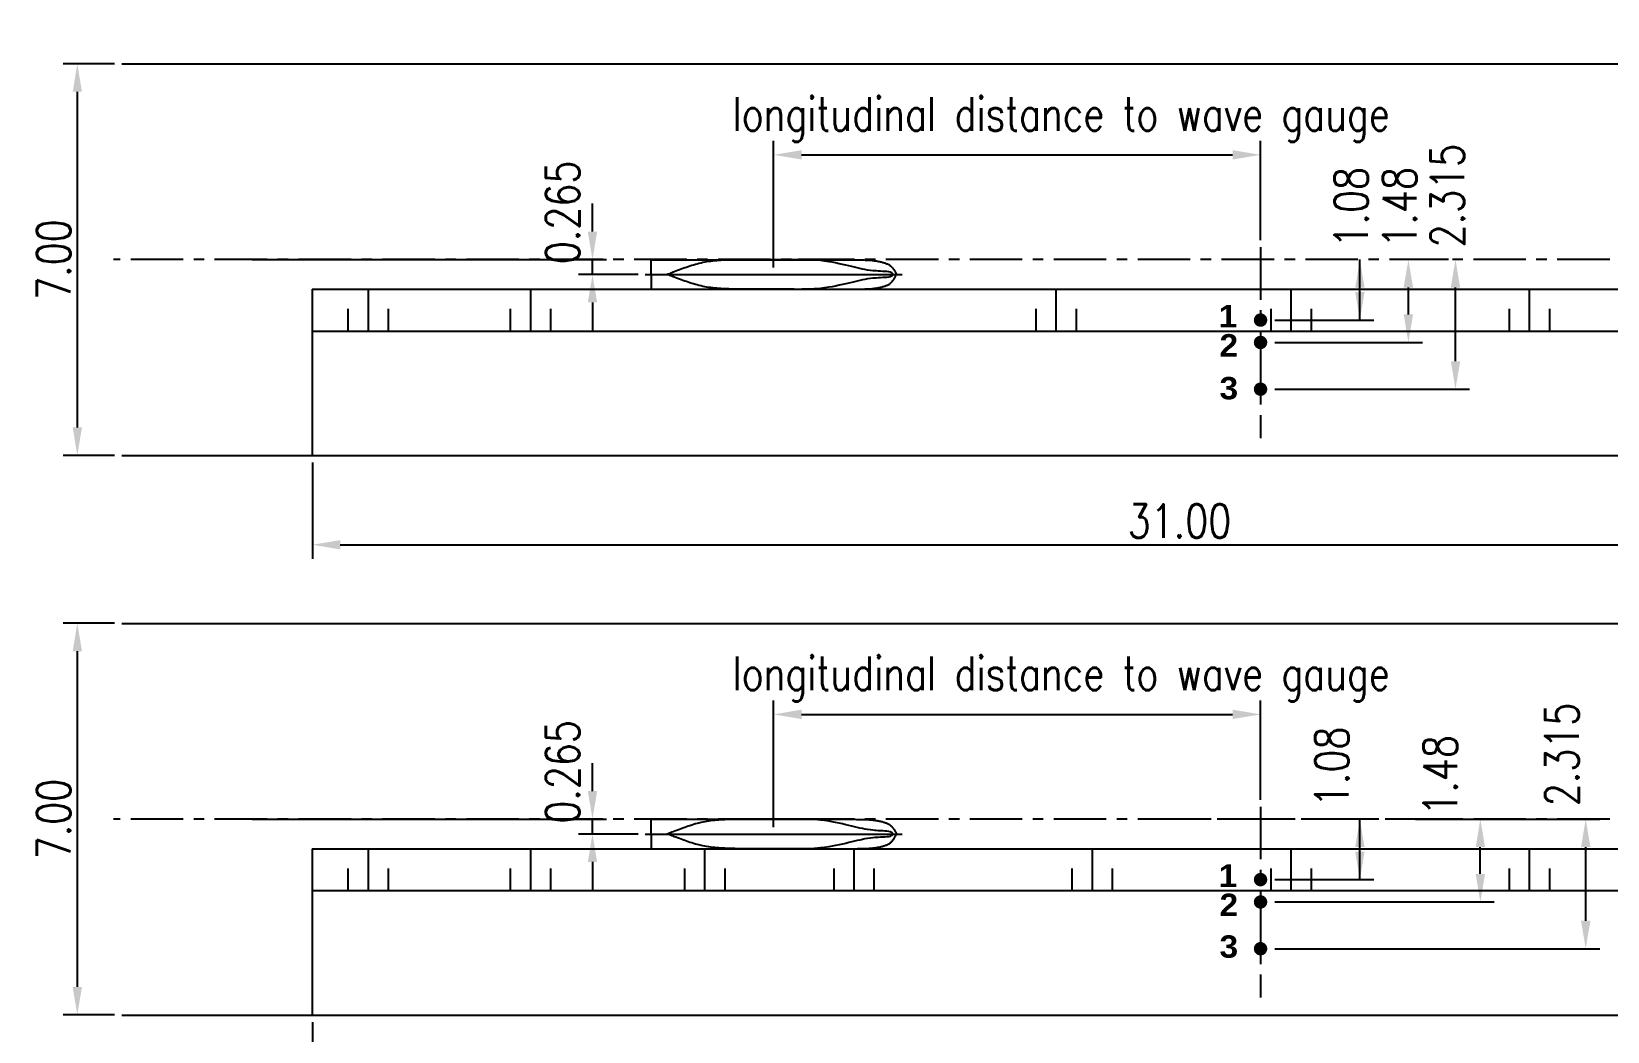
# Model space of a CAD drawing. Header units: feet. Extents: x -2770 to 993, y -1321 to 1674.
# Drawn here: x -1824 to -415, y -743 to 150 of the extents above; entities that cross this region are included whole.
import ezdxf

# ---------------------------------------------------------------- set-up
doc = ezdxf.new("R2010")
doc.units = ezdxf.units.FT
doc.header["$LTSCALE"] = 37.5
doc.header["$MEASUREMENT"] = 0
doc.header["$PDMODE"] = 1
doc.linetypes.add('CENTER', pattern=[2, 1.25, -0.25, 0.25, -0.25])
doc.layers.get('Defpoints').update_dxf_attribs({"linetype": 'CONTINUOUS'})
for name, color, linetype in [('18VL', 1, 'CONTINUOUS'), ('25AS', 6, 'CENTER'), ('35VL', 8, 'CONTINUOUS'), ('ARSEER', 2, 'CONTINUOUS'), ('Center', 7, 'CONTINUOUS'), ('golvenmeters', 82, 'CONTINUOUS'), ('Knuckle_lines', 7, 'CONTINUOUS'), ('MAAT', 6, 'CONTINUOUS'), ('TEXT25', 6, 'CONTINUOUS'), ('waterlines', 7, 'CONTINUOUS')]:
    doc.layers.add(name, color=color, linetype=linetype)
doc.styles.add('ROMANS', font='romans', dxfattribs={"width": 0.8})
doc.styles.add('SANSSERIFBOLD', font='sasb____.pfb', dxfattribs={"width": 1.07, "height": 2.2})
doc.dimstyles.get("Standard").update_dxf_attribs({"dimtxt": 3, "dimasz": 2.5, "dimexe": 1.25, "dimexo": 0.625, "dimtad": 1, "dimdec": 4, "dimdsep": 46, "dimtxsty": 'ROMANS', "dimcen": 2.5, "dimclrd": 6, "dimclre": 6, "dimclrt": 8, "dimadec": 0, "dimazin": 0, "dimtfac": 0.833333, "dimtdec": 4, "dimtmove": 2, "dimatfit": 3, "dimfxl": 0, "dimtolj": 1, "dimtzin": 0, "dimarcsym": 0})

# ---------------------------------------------------------------- blocks, each defined once
blk = doc.blocks.new('*D47')
at = {"layer": 'Defpoints', "color": 0}
for p in [(-1743, 121.6), (-1782.7, -228.4), (-1743, -228.4)]:
    blk.add_point(p, dxfattribs=at)
at = {"layer": 'MAAT', "color": 6, "lineweight": -2}
for p, q in [((-1749.3, 121.6), (-1795.2, 121.6)), ((-1782.7, 96.6), (-1782.7, -203.4)), ((-1749.3, -228.4), (-1795.2, -228.4))]:
    blk.add_line(p, q, dxfattribs=at)
at = {"layer": 'MAAT', "color": 6}
for points in [[(-1786.8, 96.6), (-1778.5, 96.6), (-1782.7, 121.6)], [(-1786.8, -203.4), (-1778.5, -203.4), (-1782.7, -228.4)]]:
    blk.add_solid(points, dxfattribs=at)
at = {"layer": 'MAAT', "color": 8, "insert": (-1803.9, -53.4), "char_height": 30, "attachment_point": 5, "rotation": 90, "style": 'ROMANS'}
blk.add_mtext('\\A1;7.00', dxfattribs=at)
blk = doc.blocks.new('*D48')
at = {"layer": 'Defpoints', "color": 0}
for p in [(-22.6, -140.1), (-1572.6, -228.4), (-22.6, -308.2)]:
    blk.add_point(p, dxfattribs=at)
at = {"layer": 'MAAT', "color": 6, "lineweight": -2}
for p, q in [((-22.6, -146.4), (-22.6, -320.7)), ((-1572.6, -234.7), (-1572.6, -320.7)), ((-1547.6, -308.2), (-47.6, -308.2))]:
    blk.add_line(p, q, dxfattribs=at)
at = {"layer": 'MAAT', "color": 6}
for points in [[(-1547.6, -304.1), (-1547.6, -312.4), (-1572.6, -308.2)], [(-47.6, -304.1), (-47.6, -312.4), (-22.6, -308.2)]]:
    blk.add_solid(points, dxfattribs=at)
at = {"layer": 'MAAT', "color": 8, "insert": (-797.6, -287), "char_height": 30, "attachment_point": 5, "style": 'ROMANS'}
blk.add_mtext('\\A1;31.00', dxfattribs=at)
blk = doc.blocks.new('*D49')
at = {"layer": 'Defpoints', "color": 0}
for p in [(-1632.7, -53.4), (-1322.2, -53.4), (-1275.3, -66.7)]:
    blk.add_point(p, dxfattribs=at)
at = {"layer": 'MAAT', "color": 6, "lineweight": -2}
for p, q in [((-1322.2, -28.4), (-1322.2, -3.4)), ((-1626.4, -53.4), (-1309.7, -53.4)), ((-1322.2, -66.7), (-1322.2, -53.4)), ((-1281.5, -66.7), (-1334.7, -66.7)), ((-1322.2, -91.7), (-1322.2, -116.7))]:
    blk.add_line(p, q, dxfattribs=at)
at = {"layer": 'MAAT', "color": 6}
for points in [[(-1326.4, -28.4), (-1318.1, -28.4), (-1322.2, -53.4)], [(-1326.4, -91.7), (-1318.1, -91.7), (-1322.2, -66.7)]]:
    blk.add_solid(points, dxfattribs=at)
at = {"layer": 'MAAT', "color": 8, "insert": (-1348.9, -11.2), "char_height": 30, "attachment_point": 5, "rotation": 90, "style": 'ROMANS'}
blk.add_mtext('\\A1;0.265', dxfattribs=at)
blk = doc.blocks.new('*D50')
at = {"layer": 'Defpoints', "color": 0}
for p in [(-593, -53.4), (-593, -53.4), (-718.7, -127.4)]:
    blk.add_point(p, dxfattribs=at)
at = {"layer": 'MAAT', "color": 6, "lineweight": -2}
for p, q in [((-599.2, -53.4), (-605.5, -53.4)), ((-593, -102.4), (-593, -78.4)), ((-712.4, -127.4), (-580.5, -127.4))]:
    blk.add_line(p, q, dxfattribs=at)
at = {"layer": 'MAAT', "color": 6}
for points in [[(-597.2, -78.4), (-588.8, -78.4), (-593, -53.4)], [(-597.2, -102.4), (-588.8, -102.4), (-593, -127.4)]]:
    blk.add_solid(points, dxfattribs=at)
at = {"layer": 'MAAT', "color": 8, "insert": (-600.8, -6.7), "char_height": 30, "attachment_point": 5, "rotation": 90, "style": 'ROMANS'}
blk.add_mtext('\\A1;1.48', dxfattribs=at)
blk = doc.blocks.new('*D51')
at = {"layer": 'Defpoints', "color": 0}
for p in [(-550.9, -53.4), (-550.9, -53.4), (-718.7, -169.2)]:
    blk.add_point(p, dxfattribs=at)
at = {"layer": 'MAAT', "color": 6, "lineweight": -2}
for p, q in [((-557.2, -53.4), (-563.4, -53.4)), ((-550.9, -144.2), (-550.9, -78.4)), ((-712.4, -169.2), (-538.4, -169.2))]:
    blk.add_line(p, q, dxfattribs=at)
at = {"layer": 'MAAT', "color": 6}
for points in [[(-555.1, -78.4), (-546.7, -78.4), (-550.9, -53.4)], [(-555.1, -144.2), (-546.7, -144.2), (-550.9, -169.2)]]:
    blk.add_solid(points, dxfattribs=at)
at = {"layer": 'MAAT', "color": 8, "insert": (-558.1, 3.8), "char_height": 30, "attachment_point": 5, "rotation": 90, "style": 'ROMANS'}
blk.add_mtext('\\A1;2.315', dxfattribs=at)
blk = doc.blocks.new('*D52')
at = {"layer": 'ARSEER', "color": 6, "lineweight": -2}
for p, q in [((-1160.3, -60.5), (-1160.3, 52.7)), ((-725.1, -36.1), (-725.1, 52.7)), ((-1135.3, 40.2), (-750.1, 40.2))]:
    blk.add_line(p, q, dxfattribs=at)
at = {"layer": 'ARSEER', "color": 6}
for points in [[(-1135.3, 44.4), (-1135.3, 36), (-1160.3, 40.2)], [(-750.1, 44.4), (-750.1, 36), (-725.1, 40.2)]]:
    blk.add_solid(points, dxfattribs=at)
at = {"layer": 'Defpoints', "color": 0}
for p in [(-725.1, 40.2), (-725.1, -42.3), (-1160.3, -66.7)]:
    blk.add_point(p, dxfattribs=at)
at = {"layer": 'ARSEER', "color": 7, "insert": (-903.4, 71.8), "char_height": 30, "attachment_point": 5, "style": 'ROMANS'}
blk.add_mtext('\\A1;longitudinal distance to wave gauge', dxfattribs=at)
blk = doc.blocks.new('*D53')
at = {"layer": 'Defpoints', "color": 0}
for p in [(-1743, -378.4), (-1782.7, -728.4), (-1743, -728.4)]:
    blk.add_point(p, dxfattribs=at)
at = {"layer": 'MAAT', "color": 6, "lineweight": -2}
for p, q in [((-1749.3, -378.4), (-1795.2, -378.4)), ((-1782.7, -403.4), (-1782.7, -703.4)), ((-1749.3, -728.4), (-1795.2, -728.4))]:
    blk.add_line(p, q, dxfattribs=at)
at = {"layer": 'MAAT', "color": 6}
for points in [[(-1786.8, -403.4), (-1778.5, -403.4), (-1782.7, -378.4)], [(-1786.8, -703.4), (-1778.5, -703.4), (-1782.7, -728.4)]]:
    blk.add_solid(points, dxfattribs=at)
at = {"layer": 'MAAT', "color": 8, "insert": (-1803.9, -553.4), "char_height": 30, "attachment_point": 5, "rotation": 90, "style": 'ROMANS'}
blk.add_mtext('\\A1;7.00', dxfattribs=at)
blk = doc.blocks.new('*D54')
at = {"layer": 'Defpoints', "color": 0}
for p in [(-22.6, -640.1), (-1572.6, -728.4), (-22.6, -808.2)]:
    blk.add_point(p, dxfattribs=at)
at = {"layer": 'MAAT', "color": 6, "lineweight": -2}
for p, q in [((-22.6, -646.4), (-22.6, -820.7)), ((-1572.6, -734.7), (-1572.6, -820.7)), ((-1547.6, -808.2), (-47.6, -808.2))]:
    blk.add_line(p, q, dxfattribs=at)
at = {"layer": 'MAAT', "color": 6}
for points in [[(-1547.6, -804.1), (-1547.6, -812.4), (-1572.6, -808.2)], [(-47.6, -804.1), (-47.6, -812.4), (-22.6, -808.2)]]:
    blk.add_solid(points, dxfattribs=at)
at = {"layer": 'MAAT', "color": 8, "insert": (-797.6, -787), "char_height": 30, "attachment_point": 5, "style": 'ROMANS'}
blk.add_mtext('\\A1;31.00', dxfattribs=at)
blk = doc.blocks.new('*D55')
at = {"layer": 'Defpoints', "color": 0}
for p in [(-593, -553.4), (-528.7, -553.4), (-718.7, -627.4)]:
    blk.add_point(p, dxfattribs=at)
at = {"layer": 'MAAT', "color": 6, "lineweight": -2}
for p, q in [((-586.7, -553.4), (-516.2, -553.4)), ((-528.7, -602.4), (-528.7, -578.4)), ((-712.4, -627.4), (-516.2, -627.4))]:
    blk.add_line(p, q, dxfattribs=at)
at = {"layer": 'MAAT', "color": 6}
for points in [[(-532.8, -578.4), (-524.5, -578.4), (-528.7, -553.4)], [(-532.8, -602.4), (-524.5, -602.4), (-528.7, -627.4)]]:
    blk.add_solid(points, dxfattribs=at)
at = {"layer": 'MAAT', "color": 8, "insert": (-564.5, -514.3), "char_height": 30, "attachment_point": 5, "rotation": 90, "style": 'ROMANS'}
blk.add_mtext('\\A1;1.48', dxfattribs=at)
blk = doc.blocks.new('*D56')
at = {"layer": 'Defpoints', "color": 0}
for p in [(-550.9, -553.4), (-434.5, -553.4), (-718.7, -669.2)]:
    blk.add_point(p, dxfattribs=at)
at = {"layer": 'MAAT', "color": 6, "lineweight": -2}
for p, q in [((-544.7, -553.4), (-422, -553.4)), ((-434.5, -644.2), (-434.5, -578.4)), ((-712.4, -669.2), (-422, -669.2))]:
    blk.add_line(p, q, dxfattribs=at)
at = {"layer": 'MAAT', "color": 6}
for points in [[(-438.7, -578.4), (-430.3, -578.4), (-434.5, -553.4)], [(-438.7, -644.2), (-430.3, -644.2), (-434.5, -669.2)]]:
    blk.add_solid(points, dxfattribs=at)
at = {"layer": 'MAAT', "color": 8, "insert": (-455.8, -495.6), "char_height": 30, "attachment_point": 5, "rotation": 90, "style": 'ROMANS'}
blk.add_mtext('\\A1;2.315', dxfattribs=at)
blk = doc.blocks.new('*D57')
at = {"layer": 'Defpoints', "color": 0}
for p in [(-1632.7, -553.4), (-1322.2, -553.4), (-1275.3, -566.7)]:
    blk.add_point(p, dxfattribs=at)
at = {"layer": 'MAAT', "color": 6, "lineweight": -2}
for p, q in [((-1322.2, -528.4), (-1322.2, -503.4)), ((-1626.4, -553.4), (-1309.7, -553.4)), ((-1322.2, -566.7), (-1322.2, -553.4)), ((-1281.5, -566.7), (-1334.7, -566.7)), ((-1322.2, -591.7), (-1322.2, -616.7))]:
    blk.add_line(p, q, dxfattribs=at)
at = {"layer": 'MAAT', "color": 6}
for points in [[(-1326.4, -528.4), (-1318.1, -528.4), (-1322.2, -553.4)], [(-1326.4, -591.7), (-1318.1, -591.7), (-1322.2, -566.7)]]:
    blk.add_solid(points, dxfattribs=at)
at = {"layer": 'MAAT', "color": 8, "insert": (-1348.9, -511.2), "char_height": 30, "attachment_point": 5, "rotation": 90, "style": 'ROMANS'}
blk.add_mtext('\\A1;0.265', dxfattribs=at)
blk = doc.blocks.new('*D58')
at = {"layer": 'ARSEER', "color": 6, "lineweight": -2}
for p, q in [((-1160.3, -560.5), (-1160.3, -447.3)), ((-725.1, -536.1), (-725.1, -447.3)), ((-1135.3, -459.8), (-750.1, -459.8))]:
    blk.add_line(p, q, dxfattribs=at)
at = {"layer": 'ARSEER', "color": 6}
for points in [[(-1135.3, -455.6), (-1135.3, -464), (-1160.3, -459.8)], [(-750.1, -455.6), (-750.1, -464), (-725.1, -459.8)]]:
    blk.add_solid(points, dxfattribs=at)
at = {"layer": 'Defpoints', "color": 0}
for p in [(-725.1, -459.8), (-725.1, -542.3), (-1160.3, -566.7)]:
    blk.add_point(p, dxfattribs=at)
at = {"layer": 'ARSEER', "color": 7, "insert": (-903.4, -428.2), "char_height": 30, "attachment_point": 5, "style": 'ROMANS'}
blk.add_mtext('\\A1;longitudinal distance to wave gauge', dxfattribs=at)

msp = doc.modelspace()

# ---------------------------------------------------------------- linework, layer by layer
at = {"layer": '18VL'}
for p, q in [((-1522.4507, -117.5748), (-1522.4507, -81.0809)), ((-1377.3569, -117.5748), (-1377.3569, -81.0809)), ((-907.7015, -117.5748), (-907.7015, -81.0809)), ((-697.6385, -117.5748), (-697.6385, -81.0809)), ((-484.6704, -117.5748), (-484.6704, -81.0809)), ((-1540.4631, -117.5748), (-1540.4631, -97.4106)), ((-1504.4383, -117.5748), (-1504.4383, -97.4106)), ((-1395.3693, -117.5748), (-1395.3693, -97.4106)), ((-1359.3445, -117.5748), (-1359.3445, -97.4106)), ((-925.7139, -117.5748), (-925.7139, -97.4106)), ((-889.6891, -117.5748), (-889.6891, -97.4106)), ((-715.6509, -117.5748), (-715.6509, -97.4106)), ((-679.6261, -117.5748), (-679.6261, -97.4106)), ((-502.6828, -117.5748), (-502.6828, -97.4106)), ((-466.658, -117.5748), (-466.658, -97.4106)), ((-1522.4507, -617.5748), (-1522.4507, -581.0809)), ((-1377.3569, -617.5748), (-1377.3569, -581.0809)), ((-1221.7023, -617.5748), (-1221.7023, -581.0809)), ((-1088.3407, -617.5748), (-1088.3407, -581.0809)), ((-875.3726, -617.5748), (-875.3726, -581.0809)), ((-697.6385, -617.5748), (-697.6385, -581.0809)), ((-484.6704, -617.5748), (-484.6704, -581.0809)), ((-1540.4631, -617.5748), (-1540.4631, -597.4106)), ((-1504.4383, -617.5748), (-1504.4383, -597.4106)), ((-1395.3693, -617.5748), (-1395.3693, -597.4106)), ((-1359.3445, -617.5748), (-1359.3445, -597.4106)), ((-1239.7147, -617.5748), (-1239.7147, -597.4106)), ((-1203.6899, -617.5748), (-1203.6899, -597.4106)), ((-1106.3531, -617.5748), (-1106.3531, -597.4106)), ((-1070.3283, -617.5748), (-1070.3283, -597.4106)), ((-893.385, -617.5748), (-893.385, -597.4106)), ((-857.3602, -617.5748), (-857.3602, -597.4106)), ((-715.6509, -617.5748), (-715.6509, -597.4106)), ((-679.6261, -617.5748), (-679.6261, -597.4106)), ((-502.6828, -617.5748), (-502.6828, -597.4106)), ((-466.658, -617.5748), (-466.658, -597.4106))]:
    msp.add_line(p, q, dxfattribs=at)
at = {"layer": '25AS'}
for p, q in [((111.9521, -53.4498), (-1750.2206, -53.4498)), ((-725.1385, -42.3341), (-725.1385, -212.914)), ((-725.1385, -542.3341), (-725.1385, -712.914)), ((111.9521, -553.4498), (-1750.2206, -553.4498)), ((-548.197, -553.4498), (-803.9739, -553.4498))]:
    msp.add_line(p, q, dxfattribs=at)
at = {"layer": '35VL'}
for p, q in [((-1743.0283, 121.5502), (92.2541, 121.5502)), ((-1572.6385, -79.9498), (-22.6385, -79.9498)), ((-1572.6385, -79.9498), (-1572.6385, -228.4498)), ((-22.6385, -117.5748), (-1572.6385, -117.5748)), ((-1743.0283, -228.4498), (118.7856, -228.4498)), ((-1743.0283, -378.4498), (92.2541, -378.4498)), ((-1572.6385, -579.9498), (-22.6385, -579.9498)), ((-1572.6385, -579.9498), (-1572.6385, -728.4498)), ((-22.6385, -617.5748), (-1572.6385, -617.5748)), ((-1743.0283, -728.4498), (118.7856, -728.4498))]:
    msp.add_line(p, q, dxfattribs=at)
at = {"layer": 'Center', "color": 4}
for p, q in [((-1275.2758, -66.7148), (-1045.3296, -66.7148)), ((-1275.2758, -566.7148), (-1045.3296, -566.7148))]:
    msp.add_line(p, q, dxfattribs=at)
at = {"layer": 'golvenmeters', "linetype": 'ByBlock', "const_width": 6}
for points in [[(-728.1385, -107.4498, 1), (-722.1385, -107.4498, 1)], [(-728.1385, -127.4498, 1), (-722.1385, -127.4498, 1)], [(-728.1385, -169.1998, 1), (-722.1385, -169.1998, 1)], [(-728.1385, -607.4498, 1), (-722.1385, -607.4498, 1)], [(-728.1385, -627.4498, 1), (-722.1385, -627.4498, 1)], [(-728.1385, -669.1998, 1), (-722.1385, -669.1998, 1)]]:
    msp.add_lwpolyline(points, format="xyb", close=True, dxfattribs=at)
at = {"layer": 'Knuckle_lines'}
for points in [[(-1269.8009, -53.5198), (-1269.6459, -53.5198), (-1269.4609, -53.5148), (-1269.2009, -53.5148), (-1268.8709, -53.5148), (-1268.4759, -53.5148), (-1268.0459, -53.5098), (-1267.6059, -53.5098), (-1267.1659, -53.5098), (-1266.7259, -53.5048), (-1266.2859, -53.5048), (-1265.8459, -53.5048), (-1265.4059, -53.4998), (-1264.9659, -53.4998), (-1264.5259, -53.4998), (-1264.0859, -53.4998), (-1263.6459, -53.4998), (-1263.2059, -53.4948), (-1262.7709, -53.4948), (-1262.3309, -53.4948), (-1261.8909, -53.4948), (-1261.4509, -53.4948), (-1261.0109, -53.4948), (-1260.5709, -53.4898), (-1260.1309, -53.4898), (-1259.6909, -53.4898), (-1259.2509, -53.4898), (-1258.8109, -53.4898), (-1258.3709, -53.4898), (-1257.9309, -53.4898), (-1257.4909, -53.4898), (-1257.0609, -53.4848), (-1256.6609, -53.4848), (-1256.3309, -53.4848), (-1256.0759, -53.4848), (-1255.8859, -53.4848), (-1159.2134, -53.4798)], [(-1269.8009, -66.7148), (-1269.8009, -66.2998), (-1269.8009, -65.7848), (-1269.8009, -65.0898), (-1269.8009, -64.1998), (-1269.8009, -63.1448), (-1269.8009, -62.0448), (-1269.8009, -61.0398), (-1269.8009, -60.1448), (-1269.8009, -59.3698), (-1269.8009, -58.7248), (-1269.8009, -58.2198), (-1269.8009, -57.8248), (-1269.8009, -57.5048), (-1269.8009, -57.2448), (-1269.8009, -57.0498), (-1269.8009, -56.8948), (-1269.8009, -56.7598), (-1269.8009, -56.6398), (-1269.8009, -56.5198), (-1269.8009, -56.4048), (-1269.8009, -56.2848), (-1269.8009, -56.1698), (-1269.8009, -56.0548), (-1269.8009, -55.9398), (-1269.8009, -55.8248), (-1269.8009, -55.7098), (-1269.8009, -55.5998), (-1269.8009, -55.4848), (-1269.8009, -55.3748), (-1269.8009, -55.2698), (-1269.8009, -55.1648), (-1269.8009, -55.0648), (-1269.8009, -54.9698), (-1269.8009, -54.8848), (-1269.8009, -54.8048), (-1269.8009, -54.7348), (-1269.8009, -54.6698), (-1269.8009, -54.6048), (-1269.8009, -54.5448), (-1269.8009, -54.4848), (-1269.8009, -54.4298), (-1269.8009, -54.3748), (-1269.8009, -54.3198), (-1269.8009, -54.2698), (-1269.8009, -54.2148), (-1269.8009, -54.1648), (-1269.8009, -54.1198), (-1269.8009, -54.0598), (-1269.8009, -53.9848), (-1269.8009, -53.8948), (-1269.8009, -53.8048), (-1269.8009, -53.7198), (-1269.8009, -53.6448), (-1269.8009, -53.5898), (-1269.8009, -53.5548), (-1269.8009, -53.5348), (-1269.8009, -53.5248), (-1269.8009, -53.5198)], [(-1161.9559, -53.4798), (-1161.0659, -53.4798), (-1159.9609, -53.4798), (-1158.4659, -53.4798), (-1156.5409, -53.4798), (-1154.2209, -53.4798), (-1151.6909, -53.4798), (-1149.1309, -53.4798), (-1146.5659, -53.4798), (-1144.0009, -53.4798), (-1141.4359, -53.4798), (-1138.8759, -53.4798), (-1136.3109, -53.4798), (-1133.7509, -53.4798), (-1131.1859, -53.4798), (-1128.6209, -53.4798), (-1126.0559, -53.4798), (-1123.4909, -53.4798), (-1120.9259, -53.4798), (-1118.3609, -53.4798), (-1115.7959, -53.4798), (-1113.2359, -53.4798), (-1110.6709, -53.4798), (-1108.1059, -53.4798), (-1105.5409, -53.4798), (-1102.9759, -53.4798), (-1100.4159, -53.4798), (-1097.8709, -53.4848), (-1095.4259, -53.4998), (-1093.1859, -53.5148), (-1091.1559, -53.5398), (-1089.3359, -53.5598), (-1087.7359, -53.5848), (-1086.3259, -53.6048), (-1085.0259, -53.6298), (-1083.7459, -53.6498), (-1082.4609, -53.6748), (-1081.1809, -53.6998), (-1079.8959, -53.7298), (-1078.6159, -53.7648), (-1077.3309, -53.8098), (-1076.0509, -53.8698), (-1074.7709, -53.9448), (-1073.5009, -54.0348), (-1072.3459, -54.1348), (-1071.3809, -54.2298), (-1070.6359, -54.3148), (-1070.0859, -54.3798), (-1069.6409, -54.4398)], [(-1069.6409, -54.4398), (-1069.4159, -54.4698), (-1069.1359, -54.5048), (-1068.7609, -54.5598), (-1068.2759, -54.6298), (-1067.7059, -54.7248), (-1067.0659, -54.8348), (-1066.4009, -54.9598), (-1065.8059, -55.0798), (-1065.3309, -55.1798), (-1064.8159, -55.2998), (-1064.1159, -55.4748), (-1063.3559, -55.6698), (-1062.6909, -55.8548), (-1062.0909, -56.0298), (-1061.4909, -56.2148), (-1060.8909, -56.4048), (-1060.2959, -56.6098), (-1059.7059, -56.8198), (-1059.1209, -57.0498), (-1058.5409, -57.2948), (-1057.9759, -57.5698), (-1057.4309, -57.8748), (-1056.9059, -58.2198), (-1056.3959, -58.5898), (-1055.9109, -58.9848), (-1055.4359, -59.4048), (-1054.9859, -59.8398), (-1054.5609, -60.2948), (-1054.1559, -60.7748), (-1053.7659, -61.2698), (-1053.3809, -61.7648), (-1053.0059, -62.2648), (-1052.6359, -62.7748), (-1052.2859, -63.2948), (-1051.9459, -63.8248), (-1051.6259, -64.3698), (-1051.3359, -64.9148), (-1051.1009, -65.4248), (-1050.9359, -65.8698), (-1050.8459, -66.2298), (-1050.8109, -66.4998), (-1050.8059, -66.7148)], [(-1269.8009, -66.7148), (-1269.8009, -67.1298), (-1269.8009, -67.6448), (-1269.8009, -68.3398), (-1269.8009, -69.2298), (-1269.8009, -70.2848), (-1269.8009, -71.3848), (-1269.8009, -72.3898), (-1269.8009, -73.2848), (-1269.8009, -74.0598), (-1269.8009, -74.7048), (-1269.8009, -75.2098), (-1269.8009, -75.6048), (-1269.8009, -75.9248), (-1269.8009, -76.1848), (-1269.8009, -76.3798), (-1269.8009, -76.5348), (-1269.8009, -76.6698), (-1269.8009, -76.7898), (-1269.8009, -76.9098), (-1269.8009, -77.0248), (-1269.8009, -77.1448), (-1269.8009, -77.2598), (-1269.8009, -77.3748), (-1269.8009, -77.4898), (-1269.8009, -77.6048), (-1269.8009, -77.7198), (-1269.8009, -77.8298), (-1269.8009, -77.9448), (-1269.8009, -78.0548), (-1269.8009, -78.1598), (-1269.8009, -78.2648), (-1269.8009, -78.3648), (-1269.8009, -78.4598), (-1269.8009, -78.5448), (-1269.8009, -78.6248), (-1269.8009, -78.6948), (-1269.8009, -78.7598), (-1269.8009, -78.8248), (-1269.8009, -78.8848), (-1269.8009, -78.9448), (-1269.8009, -78.9998), (-1269.8009, -79.0548), (-1269.8009, -79.1098), (-1269.8009, -79.1598), (-1269.8009, -79.2148), (-1269.8009, -79.2648), (-1269.8009, -79.3098), (-1269.8009, -79.3698), (-1269.8009, -79.4448), (-1269.8009, -79.5348), (-1269.8009, -79.6248), (-1269.8009, -79.7098), (-1269.8009, -79.7848), (-1269.8009, -79.8398), (-1269.8009, -79.8748), (-1269.8009, -79.8948), (-1269.8009, -79.9048), (-1269.8009, -79.9098)], [(-1069.6409, -78.9898), (-1069.4159, -78.9598), (-1069.1359, -78.9248), (-1068.7609, -78.8698), (-1068.2759, -78.7998), (-1067.7059, -78.7048), (-1067.0659, -78.5948), (-1066.4009, -78.4698), (-1065.8059, -78.3498), (-1065.3309, -78.2498), (-1064.8159, -78.1298), (-1064.1159, -77.9548), (-1063.3559, -77.7598), (-1062.6909, -77.5748), (-1062.0909, -77.3998), (-1061.4909, -77.2148), (-1060.8909, -77.0248), (-1060.2959, -76.8198), (-1059.7059, -76.6098), (-1059.1209, -76.3798), (-1058.5409, -76.1348), (-1057.9759, -75.8598), (-1057.4309, -75.5548), (-1056.9059, -75.2098), (-1056.3959, -74.8398), (-1055.9109, -74.4448), (-1055.4359, -74.0248), (-1054.9859, -73.5898), (-1054.5609, -73.1348), (-1054.1559, -72.6548), (-1053.7659, -72.1598), (-1053.3809, -71.6648), (-1053.0059, -71.1648), (-1052.6359, -70.6548), (-1052.2859, -70.1348), (-1051.9459, -69.6048), (-1051.6259, -69.0598), (-1051.3359, -68.5148), (-1051.1009, -68.0048), (-1050.9359, -67.5598), (-1050.8459, -67.1998), (-1050.8109, -66.9298), (-1050.8059, -66.7148)], [(-1269.8009, -79.9098), (-1269.6459, -79.9098), (-1269.4609, -79.9148), (-1269.2009, -79.9148), (-1268.8709, -79.9148), (-1268.4759, -79.9148), (-1268.0459, -79.9198), (-1267.6059, -79.9198), (-1267.1659, -79.9198), (-1266.7259, -79.9248), (-1266.2859, -79.9248), (-1265.8459, -79.9248), (-1265.4059, -79.9298), (-1264.9659, -79.9298), (-1264.5259, -79.9298), (-1264.0859, -79.9298), (-1263.6459, -79.9298), (-1263.2059, -79.9348), (-1262.7709, -79.9348), (-1262.3309, -79.9348), (-1261.8909, -79.9348), (-1261.4509, -79.9348), (-1261.0109, -79.9348), (-1260.5709, -79.9398), (-1260.1309, -79.9398), (-1259.6909, -79.9398), (-1259.2509, -79.9398), (-1258.8109, -79.9398), (-1258.3709, -79.9398), (-1257.9309, -79.9398), (-1257.4909, -79.9398), (-1257.0609, -79.9448), (-1256.6609, -79.9448), (-1256.3309, -79.9448), (-1256.0759, -79.9448), (-1255.8859, -79.9448), (-1159.2134, -79.9498)], [(-1161.9559, -79.9498), (-1161.0659, -79.9498), (-1159.9609, -79.9498), (-1158.4659, -79.9498), (-1156.5409, -79.9498), (-1154.2209, -79.9498), (-1151.6909, -79.9498), (-1149.1309, -79.9498), (-1146.5659, -79.9498), (-1144.0009, -79.9498), (-1141.4359, -79.9498), (-1138.8759, -79.9498), (-1136.3109, -79.9498), (-1133.7509, -79.9498), (-1131.1859, -79.9498), (-1128.6209, -79.9498), (-1126.0559, -79.9498), (-1123.4909, -79.9498), (-1120.9259, -79.9498), (-1118.3609, -79.9498), (-1115.7959, -79.9498), (-1113.2359, -79.9498), (-1110.6709, -79.9498), (-1108.1059, -79.9498), (-1105.5409, -79.9498), (-1102.9759, -79.9498), (-1100.4159, -79.9498), (-1097.8709, -79.9448), (-1095.4259, -79.9298), (-1093.1859, -79.9148), (-1091.1559, -79.8898), (-1089.3359, -79.8698), (-1087.7359, -79.8448), (-1086.3259, -79.8248), (-1085.0259, -79.7998), (-1083.7459, -79.7798), (-1082.4609, -79.7548), (-1081.1809, -79.7298), (-1079.8959, -79.6998), (-1078.6159, -79.6648), (-1077.3309, -79.6198), (-1076.0509, -79.5598), (-1074.7709, -79.4848), (-1073.5009, -79.3948), (-1072.3459, -79.2948), (-1071.3809, -79.1998), (-1070.6359, -79.1148), (-1070.0859, -79.0498), (-1069.6409, -78.9898)], [(-1269.8009, -553.5198), (-1269.6459, -553.5198), (-1269.4609, -553.5148), (-1269.2009, -553.5148), (-1268.8709, -553.5148), (-1268.4759, -553.5148), (-1268.0459, -553.5098), (-1267.6059, -553.5098), (-1267.1659, -553.5098), (-1266.7259, -553.5048), (-1266.2859, -553.5048), (-1265.8459, -553.5048), (-1265.4059, -553.4998), (-1264.9659, -553.4998), (-1264.5259, -553.4998), (-1264.0859, -553.4998), (-1263.6459, -553.4998), (-1263.2059, -553.4948), (-1262.7709, -553.4948), (-1262.3309, -553.4948), (-1261.8909, -553.4948), (-1261.4509, -553.4948), (-1261.0109, -553.4948), (-1260.5709, -553.4898), (-1260.1309, -553.4898), (-1259.6909, -553.4898), (-1259.2509, -553.4898), (-1258.8109, -553.4898), (-1258.3709, -553.4898), (-1257.9309, -553.4898), (-1257.4909, -553.4898), (-1257.0609, -553.4848), (-1256.6609, -553.4848), (-1256.3309, -553.4848), (-1256.0759, -553.4848), (-1255.8859, -553.4848), (-1159.2134, -553.4798)], [(-1269.8009, -566.7148), (-1269.8009, -566.2998), (-1269.8009, -565.7848), (-1269.8009, -565.0898), (-1269.8009, -564.1998), (-1269.8009, -563.1448), (-1269.8009, -562.0448), (-1269.8009, -561.0398), (-1269.8009, -560.1448), (-1269.8009, -559.3698), (-1269.8009, -558.7248), (-1269.8009, -558.2198), (-1269.8009, -557.8248), (-1269.8009, -557.5048), (-1269.8009, -557.2448), (-1269.8009, -557.0498), (-1269.8009, -556.8948), (-1269.8009, -556.7598), (-1269.8009, -556.6398), (-1269.8009, -556.5198), (-1269.8009, -556.4048), (-1269.8009, -556.2848), (-1269.8009, -556.1698), (-1269.8009, -556.0548), (-1269.8009, -555.9398), (-1269.8009, -555.8248), (-1269.8009, -555.7098), (-1269.8009, -555.5998), (-1269.8009, -555.4848), (-1269.8009, -555.3748), (-1269.8009, -555.2698), (-1269.8009, -555.1648), (-1269.8009, -555.0648), (-1269.8009, -554.9698), (-1269.8009, -554.8848), (-1269.8009, -554.8048), (-1269.8009, -554.7348), (-1269.8009, -554.6698), (-1269.8009, -554.6048), (-1269.8009, -554.5448), (-1269.8009, -554.4848), (-1269.8009, -554.4298), (-1269.8009, -554.3748), (-1269.8009, -554.3198), (-1269.8009, -554.2698), (-1269.8009, -554.2148), (-1269.8009, -554.1648), (-1269.8009, -554.1198), (-1269.8009, -554.0598), (-1269.8009, -553.9848), (-1269.8009, -553.8948), (-1269.8009, -553.8048), (-1269.8009, -553.7198), (-1269.8009, -553.6448), (-1269.8009, -553.5898), (-1269.8009, -553.5548), (-1269.8009, -553.5348), (-1269.8009, -553.5248), (-1269.8009, -553.5198)], [(-1161.9559, -553.4798), (-1161.0659, -553.4798), (-1159.9609, -553.4798), (-1158.4659, -553.4798), (-1156.5409, -553.4798), (-1154.2209, -553.4798), (-1151.6909, -553.4798), (-1149.1309, -553.4798), (-1146.5659, -553.4798), (-1144.0009, -553.4798), (-1141.4359, -553.4798), (-1138.8759, -553.4798), (-1136.3109, -553.4798), (-1133.7509, -553.4798), (-1131.1859, -553.4798), (-1128.6209, -553.4798), (-1126.0559, -553.4798), (-1123.4909, -553.4798), (-1120.9259, -553.4798), (-1118.3609, -553.4798), (-1115.7959, -553.4798), (-1113.2359, -553.4798), (-1110.6709, -553.4798), (-1108.1059, -553.4798), (-1105.5409, -553.4798), (-1102.9759, -553.4798), (-1100.4159, -553.4798), (-1097.8709, -553.4848), (-1095.4259, -553.4998), (-1093.1859, -553.5148), (-1091.1559, -553.5398), (-1089.3359, -553.5598), (-1087.7359, -553.5848), (-1086.3259, -553.6048), (-1085.0259, -553.6298), (-1083.7459, -553.6498), (-1082.4609, -553.6748), (-1081.1809, -553.6998), (-1079.8959, -553.7298), (-1078.6159, -553.7648), (-1077.3309, -553.8098), (-1076.0509, -553.8698), (-1074.7709, -553.9448), (-1073.5009, -554.0348), (-1072.3459, -554.1348), (-1071.3809, -554.2298), (-1070.6359, -554.3148), (-1070.0859, -554.3798), (-1069.6409, -554.4398)], [(-1069.6409, -554.4398), (-1069.4159, -554.4698), (-1069.1359, -554.5048), (-1068.7609, -554.5598), (-1068.2759, -554.6298), (-1067.7059, -554.7248), (-1067.0659, -554.8348), (-1066.4009, -554.9598), (-1065.8059, -555.0798), (-1065.3309, -555.1798), (-1064.8159, -555.2998), (-1064.1159, -555.4748), (-1063.3559, -555.6698), (-1062.6909, -555.8548), (-1062.0909, -556.0298), (-1061.4909, -556.2148), (-1060.8909, -556.4048), (-1060.2959, -556.6098), (-1059.7059, -556.8198), (-1059.1209, -557.0498), (-1058.5409, -557.2948), (-1057.9759, -557.5698), (-1057.4309, -557.8748), (-1056.9059, -558.2198), (-1056.3959, -558.5898), (-1055.9109, -558.9848), (-1055.4359, -559.4048), (-1054.9859, -559.8398), (-1054.5609, -560.2948), (-1054.1559, -560.7748), (-1053.7659, -561.2698), (-1053.3809, -561.7648), (-1053.0059, -562.2648), (-1052.6359, -562.7748), (-1052.2859, -563.2948), (-1051.9459, -563.8248), (-1051.6259, -564.3698), (-1051.3359, -564.9148), (-1051.1009, -565.4248), (-1050.9359, -565.8698), (-1050.8459, -566.2298), (-1050.8109, -566.4998), (-1050.8059, -566.7148)], [(-1269.8009, -566.7148), (-1269.8009, -567.1298), (-1269.8009, -567.6448), (-1269.8009, -568.3398), (-1269.8009, -569.2298), (-1269.8009, -570.2848), (-1269.8009, -571.3848), (-1269.8009, -572.3898), (-1269.8009, -573.2848), (-1269.8009, -574.0598), (-1269.8009, -574.7048), (-1269.8009, -575.2098), (-1269.8009, -575.6048), (-1269.8009, -575.9248), (-1269.8009, -576.1848), (-1269.8009, -576.3798), (-1269.8009, -576.5348), (-1269.8009, -576.6698), (-1269.8009, -576.7898), (-1269.8009, -576.9098), (-1269.8009, -577.0248), (-1269.8009, -577.1448), (-1269.8009, -577.2598), (-1269.8009, -577.3748), (-1269.8009, -577.4898), (-1269.8009, -577.6048), (-1269.8009, -577.7198), (-1269.8009, -577.8298), (-1269.8009, -577.9448), (-1269.8009, -578.0548), (-1269.8009, -578.1598), (-1269.8009, -578.2648), (-1269.8009, -578.3648), (-1269.8009, -578.4598), (-1269.8009, -578.5448), (-1269.8009, -578.6248), (-1269.8009, -578.6948), (-1269.8009, -578.7598), (-1269.8009, -578.8248), (-1269.8009, -578.8848), (-1269.8009, -578.9448), (-1269.8009, -578.9998), (-1269.8009, -579.0548), (-1269.8009, -579.1098), (-1269.8009, -579.1598), (-1269.8009, -579.2148), (-1269.8009, -579.2648), (-1269.8009, -579.3098), (-1269.8009, -579.3698), (-1269.8009, -579.4448), (-1269.8009, -579.5348), (-1269.8009, -579.6248), (-1269.8009, -579.7098), (-1269.8009, -579.7848), (-1269.8009, -579.8398), (-1269.8009, -579.8748), (-1269.8009, -579.8948), (-1269.8009, -579.9048), (-1269.8009, -579.9098)], [(-1069.6409, -578.9898), (-1069.4159, -578.9598), (-1069.1359, -578.9248), (-1068.7609, -578.8698), (-1068.2759, -578.7998), (-1067.7059, -578.7048), (-1067.0659, -578.5948), (-1066.4009, -578.4698), (-1065.8059, -578.3498), (-1065.3309, -578.2498), (-1064.8159, -578.1298), (-1064.1159, -577.9548), (-1063.3559, -577.7598), (-1062.6909, -577.5748), (-1062.0909, -577.3998), (-1061.4909, -577.2148), (-1060.8909, -577.0248), (-1060.2959, -576.8198), (-1059.7059, -576.6098), (-1059.1209, -576.3798), (-1058.5409, -576.1348), (-1057.9759, -575.8598), (-1057.4309, -575.5548), (-1056.9059, -575.2098), (-1056.3959, -574.8398), (-1055.9109, -574.4448), (-1055.4359, -574.0248), (-1054.9859, -573.5898), (-1054.5609, -573.1348), (-1054.1559, -572.6548), (-1053.7659, -572.1598), (-1053.3809, -571.6648), (-1053.0059, -571.1648), (-1052.6359, -570.6548), (-1052.2859, -570.1348), (-1051.9459, -569.6048), (-1051.6259, -569.0598), (-1051.3359, -568.5148), (-1051.1009, -568.0048), (-1050.9359, -567.5598), (-1050.8459, -567.1998), (-1050.8109, -566.9298), (-1050.8059, -566.7148)], [(-1269.8009, -579.9098), (-1269.6459, -579.9098), (-1269.4609, -579.9148), (-1269.2009, -579.9148), (-1268.8709, -579.9148), (-1268.4759, -579.9148), (-1268.0459, -579.9198), (-1267.6059, -579.9198), (-1267.1659, -579.9198), (-1266.7259, -579.9248), (-1266.2859, -579.9248), (-1265.8459, -579.9248), (-1265.4059, -579.9298), (-1264.9659, -579.9298), (-1264.5259, -579.9298), (-1264.0859, -579.9298), (-1263.6459, -579.9298), (-1263.2059, -579.9348), (-1262.7709, -579.9348), (-1262.3309, -579.9348), (-1261.8909, -579.9348), (-1261.4509, -579.9348), (-1261.0109, -579.9348), (-1260.5709, -579.9398), (-1260.1309, -579.9398), (-1259.6909, -579.9398), (-1259.2509, -579.9398), (-1258.8109, -579.9398), (-1258.3709, -579.9398), (-1257.9309, -579.9398), (-1257.4909, -579.9398), (-1257.0609, -579.9448), (-1256.6609, -579.9448), (-1256.3309, -579.9448), (-1256.0759, -579.9448), (-1255.8859, -579.9448), (-1159.2134, -579.9498)], [(-1161.9559, -579.9498), (-1161.0659, -579.9498), (-1159.9609, -579.9498), (-1158.4659, -579.9498), (-1156.5409, -579.9498), (-1154.2209, -579.9498), (-1151.6909, -579.9498), (-1149.1309, -579.9498), (-1146.5659, -579.9498), (-1144.0009, -579.9498), (-1141.4359, -579.9498), (-1138.8759, -579.9498), (-1136.3109, -579.9498), (-1133.7509, -579.9498), (-1131.1859, -579.9498), (-1128.6209, -579.9498), (-1126.0559, -579.9498), (-1123.4909, -579.9498), (-1120.9259, -579.9498), (-1118.3609, -579.9498), (-1115.7959, -579.9498), (-1113.2359, -579.9498), (-1110.6709, -579.9498), (-1108.1059, -579.9498), (-1105.5409, -579.9498), (-1102.9759, -579.9498), (-1100.4159, -579.9498), (-1097.8709, -579.9448), (-1095.4259, -579.9298), (-1093.1859, -579.9148), (-1091.1559, -579.8898), (-1089.3359, -579.8698), (-1087.7359, -579.8448), (-1086.3259, -579.8248), (-1085.0259, -579.7998), (-1083.7459, -579.7798), (-1082.4609, -579.7548), (-1081.1809, -579.7298), (-1079.8959, -579.6998), (-1078.6159, -579.6648), (-1077.3309, -579.6198), (-1076.0509, -579.5598), (-1074.7709, -579.4848), (-1073.5009, -579.3948), (-1072.3459, -579.2948), (-1071.3809, -579.1998), (-1070.6359, -579.1148), (-1070.0859, -579.0498), (-1069.6409, -578.9898)]]:
    msp.add_lwpolyline(points, dxfattribs=at)
at = {"layer": 'MAAT', "color": 6}
for p, q in [((-636.3474, -107.4498), (-636.3474, -53.4498)), ((-712.4164, -107.4498), (-623.8474, -107.4498)), ((-636.3474, -607.4498), (-636.3474, -553.4498)), ((-712.4164, -607.4498), (-623.8474, -607.4498))]:
    msp.add_line(p, q, dxfattribs=at)
for points in [[(-640.5141, -78.4498), (-632.1807, -78.4498), (-636.3474, -53.4498)], [(-640.5141, -82.4498), (-632.1807, -82.4498), (-636.3474, -107.4498)], [(-640.5141, -578.4498), (-632.1807, -578.4498), (-636.3474, -553.4498)], [(-640.5141, -582.4498), (-632.1807, -582.4498), (-636.3474, -607.4498)]]:
    msp.add_solid(points, dxfattribs=at)
at = {"layer": 'waterlines'}
for points in [[(-1053.9459, -66.7148), (-1054.0609, -65.9548), (-1054.6459, -65.3298), (-1055.4459, -64.9498), (-1056.2759, -64.6498), (-1057.4659, -64.3448), (-1059.1309, -64.1498), (-1060.8859, -64.0448), (-1062.6409, -63.9498), (-1064.7209, -63.8398), (-1066.7659, -63.7198), (-1068.6359, -63.5848), (-1069.6409, -63.5048), (-1069.8209, -63.4898), (-1071.6559, -63.3148), (-1073.8859, -63.0548), (-1076.4259, -62.6948), (-1078.7959, -62.2998), (-1080.9859, -61.8798), (-1083.4209, -61.3698), (-1085.7709, -60.8398), (-1088.0209, -60.2998), (-1090.4959, -59.6798), (-1093.1259, -59.0248), (-1095.8259, -58.3798), (-1098.7859, -57.7048), (-1101.7659, -57.0398), (-1105.0059, -56.3548), (-1108.1309, -55.7398), (-1110.8709, -55.2598), (-1114.7459, -54.6798), (-1118.5559, -54.2348), (-1121.2609, -53.9898), (-1124.1009, -53.7948), (-1128.0509, -53.6098), (-1131.9309, -53.5048), (-1135.1809, -53.4598), (-1138.5109, -53.4548), (-1141.9609, -53.4848), (-1145.2259, -53.5098), (-1149.1359, -53.4898), (-1152.3109, -53.4798), (-1156.0359, -53.5198), (-1159.3259, -53.5198), (-1161.8409, -53.4798), (-1161.9559, -53.4798), (-1163.7359, -53.4798), (-1166.2659, -53.4798), (-1168.6759, -53.4798), (-1169.9259, -53.4798), (-1170.2559, -53.4798), (-1171.8259, -53.4798), (-1173.6459, -53.4798), (-1175.4659, -53.4798), (-1177.2859, -53.4798), (-1179.1109, -53.4798), (-1180.9259, -53.4848), (-1182.6009, -53.4898), (-1184.4159, -53.4948), (-1186.2359, -53.5048), (-1188.0609, -53.5198), (-1189.8909, -53.5398), (-1191.4709, -53.5648), (-1193.2909, -53.5948), (-1195.1109, -53.6348), (-1196.7009, -53.6748), (-1198.5309, -53.7248), (-1200.3509, -53.7898), (-1202.0209, -53.8548), (-1203.8309, -53.9398), (-1205.6509, -54.0398), (-1207.4709, -54.1448), (-1209.2909, -54.2698), (-1211.1109, -54.4098), (-1212.9259, -54.5698), (-1214.7459, -54.7548), (-1216.5609, -54.9748), (-1218.3759, -55.2198), (-1220.1859, -55.4998), (-1221.7559, -55.7698), (-1223.5809, -56.1348), (-1225.2259, -56.4998), (-1227.0459, -56.9348), (-1228.6159, -57.3398), (-1230.1509, -57.7548), (-1231.8109, -58.2298), (-1233.4909, -58.7448), (-1235.0759, -59.2548), (-1236.6409, -59.7798), (-1238.1909, -60.3248), (-1239.7459, -60.8798), (-1241.3959, -61.4848), (-1242.9709, -62.0648), (-1244.5609, -62.6498), (-1246.1409, -63.2448), (-1247.7109, -63.8248), (-1249.1059, -64.3048), (-1249.9309, -64.6498), (-1250.0909, -64.7198), (-1251.2109, -65.1398), (-1252.4109, -65.5898), (-1253.5159, -66.0048), (-1254.6209, -66.4198), (-1255.4509, -66.7148)], [(-1053.9459, -66.7148), (-1054.0609, -67.4748), (-1054.6459, -68.0998), (-1055.4459, -68.4798), (-1056.2759, -68.7798), (-1057.4659, -69.0848), (-1059.1309, -69.2798), (-1060.8859, -69.3848), (-1062.6409, -69.4798), (-1064.7209, -69.5898), (-1066.7659, -69.7098), (-1068.6359, -69.8448), (-1069.6409, -69.9248), (-1069.8209, -69.9398), (-1071.6559, -70.1148), (-1073.8859, -70.3748), (-1076.4259, -70.7348), (-1078.7959, -71.1298), (-1080.9859, -71.5498), (-1083.4209, -72.0598), (-1085.7709, -72.5898), (-1088.0209, -73.1298), (-1090.4959, -73.7498), (-1093.1259, -74.4048), (-1095.8259, -75.0498), (-1098.7859, -75.7248), (-1101.7659, -76.3898), (-1105.0059, -77.0748), (-1108.1309, -77.6898), (-1110.8709, -78.1698), (-1114.7459, -78.7498), (-1118.5559, -79.1948), (-1121.2609, -79.4398), (-1124.1009, -79.6348), (-1128.0509, -79.8198), (-1131.9309, -79.9248), (-1135.1809, -79.9698), (-1138.5109, -79.9748), (-1141.9609, -79.9448), (-1145.2259, -79.9198), (-1149.1359, -79.9398), (-1152.3109, -79.9498), (-1156.0359, -79.9098), (-1159.3259, -79.9098), (-1161.8409, -79.9498), (-1161.9559, -79.9498), (-1163.7359, -79.9498), (-1166.2659, -79.9498), (-1168.6759, -79.9498), (-1169.9259, -79.9498), (-1170.2559, -79.9498), (-1171.8259, -79.9498), (-1173.6459, -79.9498), (-1175.4659, -79.9498), (-1177.2859, -79.9498), (-1179.1109, -79.9498), (-1180.9259, -79.9448), (-1182.6009, -79.9398), (-1184.4159, -79.9348), (-1186.2359, -79.9248), (-1188.0609, -79.9098), (-1189.8909, -79.8898), (-1191.4709, -79.8648), (-1193.2909, -79.8348), (-1195.1109, -79.7948), (-1196.7009, -79.7548), (-1198.5309, -79.7048), (-1200.3509, -79.6398), (-1202.0209, -79.5748), (-1203.8309, -79.4898), (-1205.6509, -79.3898), (-1207.4709, -79.2848), (-1209.2909, -79.1598), (-1211.1109, -79.0198), (-1212.9259, -78.8598), (-1214.7459, -78.6748), (-1216.5609, -78.4548), (-1218.3759, -78.2098), (-1220.1859, -77.9298), (-1221.7559, -77.6598), (-1223.5809, -77.2948), (-1225.2259, -76.9298), (-1227.0459, -76.4948), (-1228.6159, -76.0898), (-1230.1509, -75.6748), (-1231.8109, -75.1998), (-1233.4909, -74.6848), (-1235.0759, -74.1748), (-1236.6409, -73.6498), (-1238.1909, -73.1048), (-1239.7459, -72.5498), (-1241.3959, -71.9448), (-1242.9709, -71.3648), (-1244.5609, -70.7798), (-1246.1409, -70.1848), (-1247.7109, -69.6048), (-1249.1059, -69.1248), (-1249.9309, -68.7798), (-1250.0909, -68.7098), (-1251.2109, -68.2898), (-1252.4109, -67.8398), (-1253.5159, -67.4248), (-1254.6209, -67.0098), (-1255.4509, -66.7148)], [(-1053.9459, -566.7148), (-1054.0609, -565.9548), (-1054.6459, -565.3298), (-1055.4459, -564.9498), (-1056.2759, -564.6498), (-1057.4659, -564.3448), (-1059.1309, -564.1498), (-1060.8859, -564.0448), (-1062.6409, -563.9498), (-1064.7209, -563.8398), (-1066.7659, -563.7198), (-1068.6359, -563.5848), (-1069.6409, -563.5048), (-1069.8209, -563.4898), (-1071.6559, -563.3148), (-1073.8859, -563.0548), (-1076.4259, -562.6948), (-1078.7959, -562.2998), (-1080.9859, -561.8798), (-1083.4209, -561.3698), (-1085.7709, -560.8398), (-1088.0209, -560.2998), (-1090.4959, -559.6798), (-1093.1259, -559.0248), (-1095.8259, -558.3798), (-1098.7859, -557.7048), (-1101.7659, -557.0398), (-1105.0059, -556.3548), (-1108.1309, -555.7398), (-1110.8709, -555.2598), (-1114.7459, -554.6798), (-1118.5559, -554.2348), (-1121.2609, -553.9898), (-1124.1009, -553.7948), (-1128.0509, -553.6098), (-1131.9309, -553.5048), (-1135.1809, -553.4598), (-1138.5109, -553.4548), (-1141.9609, -553.4848), (-1145.2259, -553.5098), (-1149.1359, -553.4898), (-1152.3109, -553.4798), (-1156.0359, -553.5198), (-1159.3259, -553.5198), (-1161.8409, -553.4798), (-1161.9559, -553.4798), (-1163.7359, -553.4798), (-1166.2659, -553.4798), (-1168.6759, -553.4798), (-1169.9259, -553.4798), (-1170.2559, -553.4798), (-1171.8259, -553.4798), (-1173.6459, -553.4798), (-1175.4659, -553.4798), (-1177.2859, -553.4798), (-1179.1109, -553.4798), (-1180.9259, -553.4848), (-1182.6009, -553.4898), (-1184.4159, -553.4948), (-1186.2359, -553.5048), (-1188.0609, -553.5198), (-1189.8909, -553.5398), (-1191.4709, -553.5648), (-1193.2909, -553.5948), (-1195.1109, -553.6348), (-1196.7009, -553.6748), (-1198.5309, -553.7248), (-1200.3509, -553.7898), (-1202.0209, -553.8548), (-1203.8309, -553.9398), (-1205.6509, -554.0398), (-1207.4709, -554.1448), (-1209.2909, -554.2698), (-1211.1109, -554.4098), (-1212.9259, -554.5698), (-1214.7459, -554.7548), (-1216.5609, -554.9748), (-1218.3759, -555.2198), (-1220.1859, -555.4998), (-1221.7559, -555.7698), (-1223.5809, -556.1348), (-1225.2259, -556.4998), (-1227.0459, -556.9348), (-1228.6159, -557.3398), (-1230.1509, -557.7548), (-1231.8109, -558.2298), (-1233.4909, -558.7448), (-1235.0759, -559.2548), (-1236.6409, -559.7798), (-1238.1909, -560.3248), (-1239.7459, -560.8798), (-1241.3959, -561.4848), (-1242.9709, -562.0648), (-1244.5609, -562.6498), (-1246.1409, -563.2448), (-1247.7109, -563.8248), (-1249.1059, -564.3048), (-1249.9309, -564.6498), (-1250.0909, -564.7198), (-1251.2109, -565.1398), (-1252.4109, -565.5898), (-1253.5159, -566.0048), (-1254.6209, -566.4198), (-1255.4509, -566.7148)], [(-1053.9459, -566.7148), (-1054.0609, -567.4748), (-1054.6459, -568.0998), (-1055.4459, -568.4798), (-1056.2759, -568.7798), (-1057.4659, -569.0848), (-1059.1309, -569.2798), (-1060.8859, -569.3848), (-1062.6409, -569.4798), (-1064.7209, -569.5898), (-1066.7659, -569.7098), (-1068.6359, -569.8448), (-1069.6409, -569.9248), (-1069.8209, -569.9398), (-1071.6559, -570.1148), (-1073.8859, -570.3748), (-1076.4259, -570.7348), (-1078.7959, -571.1298), (-1080.9859, -571.5498), (-1083.4209, -572.0598), (-1085.7709, -572.5898), (-1088.0209, -573.1298), (-1090.4959, -573.7498), (-1093.1259, -574.4048), (-1095.8259, -575.0498), (-1098.7859, -575.7248), (-1101.7659, -576.3898), (-1105.0059, -577.0748), (-1108.1309, -577.6898), (-1110.8709, -578.1698), (-1114.7459, -578.7498), (-1118.5559, -579.1948), (-1121.2609, -579.4398), (-1124.1009, -579.6348), (-1128.0509, -579.8198), (-1131.9309, -579.9248), (-1135.1809, -579.9698), (-1138.5109, -579.9748), (-1141.9609, -579.9448), (-1145.2259, -579.9198), (-1149.1359, -579.9398), (-1152.3109, -579.9498), (-1156.0359, -579.9098), (-1159.3259, -579.9098), (-1161.8409, -579.9498), (-1161.9559, -579.9498), (-1163.7359, -579.9498), (-1166.2659, -579.9498), (-1168.6759, -579.9498), (-1169.9259, -579.9498), (-1170.2559, -579.9498), (-1171.8259, -579.9498), (-1173.6459, -579.9498), (-1175.4659, -579.9498), (-1177.2859, -579.9498), (-1179.1109, -579.9498), (-1180.9259, -579.9448), (-1182.6009, -579.9398), (-1184.4159, -579.9348), (-1186.2359, -579.9248), (-1188.0609, -579.9098), (-1189.8909, -579.8898), (-1191.4709, -579.8648), (-1193.2909, -579.8348), (-1195.1109, -579.7948), (-1196.7009, -579.7548), (-1198.5309, -579.7048), (-1200.3509, -579.6398), (-1202.0209, -579.5748), (-1203.8309, -579.4898), (-1205.6509, -579.3898), (-1207.4709, -579.2848), (-1209.2909, -579.1598), (-1211.1109, -579.0198), (-1212.9259, -578.8598), (-1214.7459, -578.6748), (-1216.5609, -578.4548), (-1218.3759, -578.2098), (-1220.1859, -577.9298), (-1221.7559, -577.6598), (-1223.5809, -577.2948), (-1225.2259, -576.9298), (-1227.0459, -576.4948), (-1228.6159, -576.0898), (-1230.1509, -575.6748), (-1231.8109, -575.1998), (-1233.4909, -574.6848), (-1235.0759, -574.1748), (-1236.6409, -573.6498), (-1238.1909, -573.1048), (-1239.7459, -572.5498), (-1241.3959, -571.9448), (-1242.9709, -571.3648), (-1244.5609, -570.7798), (-1246.1409, -570.1848), (-1247.7109, -569.6048), (-1249.1059, -569.1248), (-1249.9309, -568.7798), (-1250.0909, -568.7098), (-1251.2109, -568.2898), (-1252.4109, -567.8398), (-1253.5159, -567.4248), (-1254.6209, -567.0098), (-1255.4509, -566.7148)]]:
    msp.add_lwpolyline(points, dxfattribs=at)

# ---------------------------------------------------------------- texts
at = {"layer": 'MAAT', "color": 8, "char_height": 30, "attachment_point": 5, "rotation": 90, "style": 'ROMANS'}
for insert in [(-644.1139, -6.6809), (-661.3896, -506.6809)]:
    msp.add_mtext('\\A1;1.08', dxfattribs=dict(at, insert=insert))
at = {"layer": 'TEXT25', "style": 'SANSSERIFBOLD', "width": 1.07}
for s, p in [('1', (-762.5487, -113.9313)), ('2', (-761.8048, -139.9959)), ('3', (-761.8048, -178.2636)), ('1', (-762.5487, -613.9313)), ('2', (-761.8048, -639.9588)), ('3', (-761.8048, -677.2459))]:
    msp.add_text(s, height=20, dxfattribs=at).set_placement(p)

# ---------------------------------------------------------------- dimensions: what is measured, and where the dimension line sits
at = {"layer": 'ARSEER', "color": 7}
for base, p1, p2, picture, middle in [((-725.1385, 40.2076), (-1160.3027, -66.7148), (-725.1385, -42.3341), '*D52', (-903.3507, 71.8303)), ((-725.1385, -459.7924), (-1160.3027, -566.7148), (-725.1385, -542.3341), '*D58', (-903.3507, -428.1697))]:
    dim = msp.add_linear_dim(base=base, p1=p1, p2=p2, text='longitudinal distance to wave gauge', dimstyle='Standard', override={"dimscale": 10, "dimdec": 2, "dimlfac": 0.02, "dimzin": 0, "dimclrt": 7}, dxfattribs=at)
    dim.commit()
    dim.dimension.update_dxf_attribs({"geometry": picture, "text_midpoint": middle, "dimtype": 160})
at = {"layer": 'MAAT'}
for base, p1, p2, picture, middle in [((-1782.6707, -228.4498), (-1743.0283, 121.5502), (-1743.0283, -228.4498), '*D47', (-1803.9207, -53.4498)), ((-1782.6707, -728.4498), (-1743.0283, -378.4498), (-1743.0283, -728.4498), '*D53', (-1803.9207, -553.4498))]:
    dim = msp.add_linear_dim(base=base, p1=p1, p2=p2, angle=270, dimstyle='Standard', override={"dimscale": 10, "dimdec": 2, "dimlfac": 0.02, "dimzin": 0}, dxfattribs=at)
    dim.commit()
    dim.dimension.update_dxf_attribs({"geometry": picture, "text_midpoint": middle})
for base, p1, p2, override, picture, middle in [((-550.9161, -53.4498), (-718.6664, -169.1998), (-550.9161, -53.4498), {"dimscale": 10, "dimdec": 3, "dimlfac": 0.02, "dimzin": 0}, '*D51', (-558.1165, 3.7577)), ((-1322.2184, -53.4498), (-1275.2758, -66.7148), (-1632.6707, -53.4498), {"dimscale": 10, "dimdec": 3, "dimlfac": 0.02, "dimzin": 0}, '*D49', (-1348.9221, -11.2096)), ((-592.9845, -53.4498), (-718.6664, -127.4498), (-592.9845, -53.4498), {"dimscale": 10, "dimdec": 2, "dimlfac": 0.02, "dimzin": 0}, '*D50', (-600.751, -6.6809)), ((-434.5099, -553.4498), (-718.6664, -669.1998), (-550.9161, -553.4498), {"dimscale": 10, "dimdec": 3, "dimlfac": 0.02, "dimzin": 0}, '*D56', (-455.7599, -495.598)), ((-1322.2184, -553.4498), (-1275.2758, -566.7148), (-1632.6707, -553.4498), {"dimscale": 10, "dimdec": 3, "dimlfac": 0.02, "dimzin": 0}, '*D57', (-1348.9221, -511.2096)), ((-528.676, -553.4498), (-718.6664, -627.4498), (-592.9845, -553.4498), {"dimscale": 10, "dimdec": 2, "dimlfac": 0.02, "dimzin": 0}, '*D55', (-564.4701, -514.3115))]:
    dim = msp.add_linear_dim(base=base, p1=p1, p2=p2, angle=90, dimstyle='Standard', override=override, dxfattribs=at)
    dim.commit()
    dim.dimension.update_dxf_attribs({"geometry": picture, "text_midpoint": middle, "dimtype": 160})
for base, p1, p2, picture, middle in [((-22.6385, -308.2281), (-1572.6385, -228.4498), (-22.6385, -140.1498), '*D48', (-797.6385, -286.9781)), ((-22.6385, -808.2281), (-1572.6385, -728.4498), (-22.6385, -640.1498), '*D54', (-797.6385, -786.9781))]:
    dim = msp.add_linear_dim(base=base, p1=p1, p2=p2, dimstyle='Standard', override={"dimscale": 10, "dimdec": 2, "dimlfac": 0.02, "dimzin": 0}, dxfattribs=at)
    dim.commit()
    dim.dimension.update_dxf_attribs({"geometry": picture, "text_midpoint": middle})

doc.saveas('drawing.dxf')
